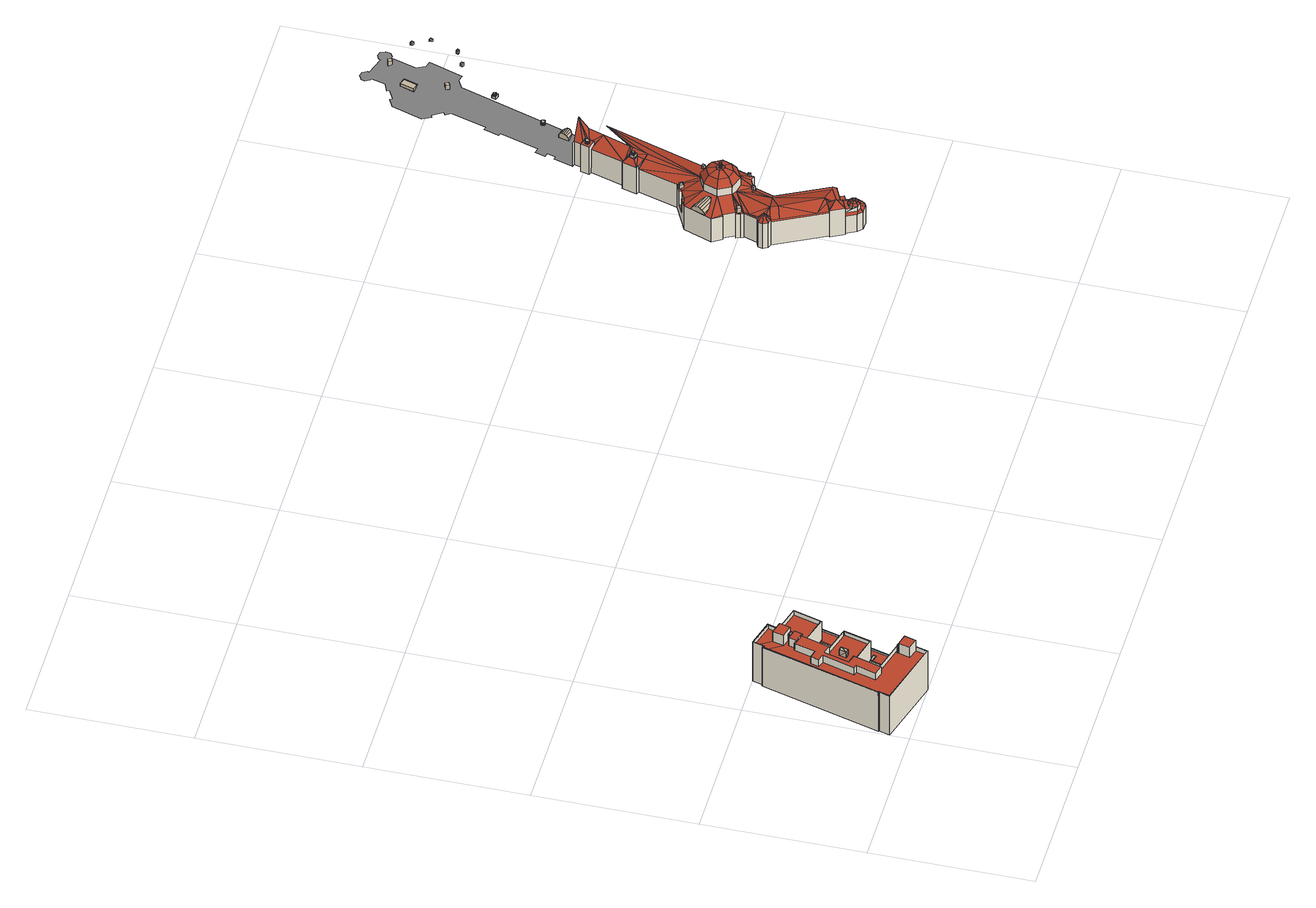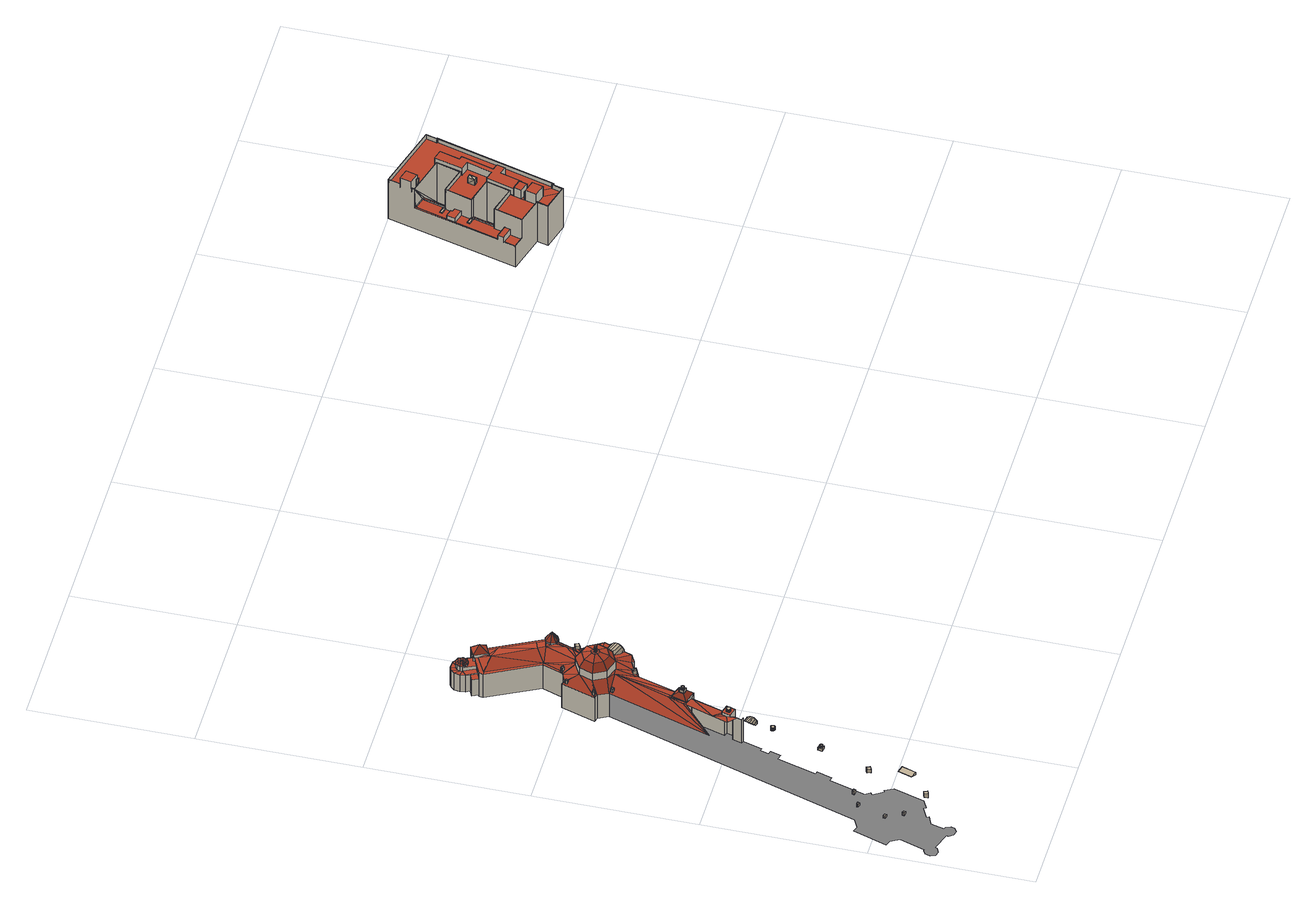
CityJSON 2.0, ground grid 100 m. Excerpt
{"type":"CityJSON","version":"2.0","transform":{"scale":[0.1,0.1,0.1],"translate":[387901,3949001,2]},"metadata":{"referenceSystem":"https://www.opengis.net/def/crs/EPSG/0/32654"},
"CityObjects":{
"building1":{"type":"Building","attributes":{"延べ面積換算係数":"1","大字・町コード":"55","町・丁目コード":"2","13+区市町村コード+大字・町コード+町・丁目コード":"13101055002","地区計画":"大手町・丸の内・有楽町地区","class":"3002","usage":"401","measuredHeight":32.9,"storeysAboveGround":8,"storeysBelowGround":2,"RiverFloodingRiskAttribute.description":"10","RiverFloodingRiskAttribute.rank":"2","RiverFloodingRiskAttribute.depth":0.73,"RiverFloodingRiskAttribute.adminType":"2","RiverFloodingRiskAttribute.scale":"2","HighTideRiskAttribute.description":"2","HighTideRiskAttribute.rank":"1","HighTideRiskAttribute.depth":0.16,"BuildingDetailAttribute.buildingRoofEdgeArea":3379.43,"BuildingDetailAttribute.fireproofStructureType":"1001","BuildingDetailAttribute.urbanPlanType":"21","BuildingDetailAttribute.areaClassificationType":"22","BuildingDetailAttribute.districtsAndZonesType":"10","BuildingDetailAttribute.landUseType":"212","BuildingDetailAttribute.detailedUsage":"1210","BuildingDetailAttribute.specifiedBuildingCoverageRate":80,"BuildingDetailAttribute.specifiedFloorAreaRate":1300,"BuildingDetailAttribute.surveyYear":2021,"BuildingIDAttribute.prefecture":"13","BuildingIDAttribute.city":"13101","heritageComplexName":"明治生命保険相互会社本社本館","heritageRecordIds":"national_classified:192","heritageRecordNames":"明治生命保険相互会社本社本館","heritageRecordTypes":"建造物","heritageEntityClasses":"building_direct","heritageMatchMethod":"point_in_building"},"address":[{"country":"日本","locality":"東京都千代田区丸の内二丁目"}],"children":["building1-1","building1-2"],"geometry":[{"type":"Solid","lod":"2","boundaries":[[[[0,1,2,3,4,5,6]],[[7,8,9,10,6,5,11,12,13]],[[14,15,1,0,9,8,12,11,16,17]],[[18,19,20,21]],[[22,23,24,25,26,27]],[[28,29,30,31,32,33,34]],[[35,36,37,38,39,40]],[[41,42,43,44,45,46,47]],[[48,49,50,51,52,53,54,55,56,57,58,59,60,61,62,63]],[[64,65,66,67]],[[68,69,36,35]],[[70,71,72,73,74,75]],[[76,77,78,79,80,81,82,83,84,44,43,85,86,87]],[[88,89,90,91]],[[92,93,94,95,91,90,96,97,98,99,100,101,102,103,104,105,106,107,108,109,110,111,112,113,114,115,116,117,118,119,120,121,122,123,124,125,126,127,128,129]],[[130,131,132,133]],[[74,73,134,135,136,137,138]],[[139,140,141,142,143,144,145,146,147,148,149,150,151,152,153,154]],[[155,156,157,158]],[[159,160,161,162,89,88,163,95,94,115,114]],[[164,165,166,167]],[[168,169,170,69,68,171]],[[39,38,71,70]],[[79,78,172,169,168,173]],[[174,175,176,177]],[[178,179,180,181]],[[182,183,184,185]],[[69,170,4,3]],[[48,120,119,49]],[[142,67,66,167,166,143]],[[54,92,129,55]],[[178,115,94,179]],[[40,39,96,90]],[[130,133,42]],[[44,84,109,108]],[[142,141,64,67]],[[73,72,17,16]],[[139,154,186,131]],[[187,172,78,0,6,156]],[[24,23,152,151]],[[78,77,9,0]],[[26,25,150,149]],[[157,156,6]],[[93,92,54,53,181,180]],[[45,44,108,107]],[[32,31,176,175,165,164]],[[133,12,42]],[[105,47,46,106]],[[88,91,184,183]],[[97,70,75,98]],[[63,121,120,48]],[[98,75,74,99]],[[12,43,42]],[[179,94,93,180]],[[154,153,22,27,148,147,87,86,186]],[[140,130,64,141]],[[95,163,182,185]],[[102,136,135,20,19,103]],[[27,26,149,148]],[[170,169,28,34,33,5,4]],[[19,18,104,103]],[[85,43,12,8]],[[133,132,7,13]],[[81,80,113,112]],[[74,138,100,99]],[[174,177,30,29]],[[23,22,153,152]],[[159,173,168,160]],[[109,84,83,110]],[[146,145,156,155]],[[140,139,131,130]],[[72,71,14,17]],[[25,24,151,150]],[[114,79,173,159]],[[41,47,105,104,18,21]],[[138,137,101,100]],[[113,80,79,114]],[[64,130,42]],[[146,155,158,76,87,147]],[[62,122,121,63]],[[35,40,90,89]],[[71,38,15,14]],[[163,88,183,182]],[[111,82,81,112]],[[5,33,32,164,167,66,65,42,41,21,20,135,134,11]],[[55,129,128,56]],[[50,118,117,51]],[[134,73,16,11]],[[68,35,89,162]],[[37,36,2,1]],[[13,12,133]],[[59,125,124,60]],[[158,157,6,10]],[[123,122,62,61]],[[160,168,171,161]],[[116,115,178,181,53,52]],[[110,83,82,111]],[[177,176,31,30]],[[49,119,118,50]],[[56,128,127,57]],[[36,69,3,2]],[[91,95,185,184]],[[46,45,107,106]],[[28,169,172,187,144,143,166,165,175,174,29]],[[39,70,97,96]],[[65,64,42]],[[38,37,1,15]],[[145,144,187,156]],[[102,101,137,136]],[[10,9,77,76,158]],[[117,116,52,51]],[[171,68,162,161]],[[57,127,126,58]],[[58,126,125,59]],[[124,123,61,60]],[[186,86,85,8,7,132,131]]]],"semantics":{"surfaces":[{"type":"GroundSurface"},{"type":"RoofSurface"},{"type":"WallSurface"}],"values":[[0,0,0,1,1,1,1,1,1,1,1,1,1,1,1,1,1,1,1,1,1,1,1,1,1,1,1,2,2,2,2,2,2,2,2,2,2,2,2,2,2,2,2,2,2,2,2,2,2,2,2,2,2,2,2,2,2,2,2,2,2,2,2,2,2,2,2,2,2,2,2,2,2,2,2,2,2,2,2,2,2,2,2,2,2,2,2,2,2,2,2,2,2,2,2,2,2,2,2,2,2,2,2,2,2,2,2,2,2,2,2,2,2,2,2,2]]}}]},
"building1-1":{"type":"BuildingInstallation","parents":["building1"],"geometry":[{"type":"MultiSurface","lod":"2","boundaries":[[[188,189,190,191]],[[192,193,194,195]],[[191,190,196,197]],[[190,189,198,196]],[[196,198,199,197]],[[188,191,197,199]],[[189,188,199,198]],[[192,195,200,201]],[[195,194,202,200]],[[202,203,201,200]],[[193,192,201,203]],[[194,193,203,202]]]}]},
"building1-2":{"type":"BuildingInstallation","parents":["building1"],"geometry":[{"type":"MultiSurface","lod":"2","boundaries":[[[204,205,206]],[[207,204,206]],[[208,204,207]],[[209,208,207]],[[205,204,210]],[[210,204,208]],[[205,210,211]],[[206,205,211]],[[210,208,209]],[[211,210,209]],[[212,213,214]],[[215,212,214]],[[216,215,214]],[[217,216,214]],[[215,216,218]],[[212,215,218]],[[212,218,219]],[[213,212,219]],[[218,216,217]],[[219,218,217]],[[220,221,104]],[[222,220,104]],[[222,104,223]],[[224,222,223]],[[220,225,226]],[[221,220,226]],[[225,224,223]],[[226,225,223]],[[225,220,222]],[[224,225,222]],[[211,209,207,206]],[[213,219,217,214]],[[104,221,226,223]]]}]},
"building2":{"type":"Building","attributes":{"延べ面積換算係数":"0.85","大字・町コード":"55","町・丁目コード":"1","13+区市町村コード+大字・町コード+町・丁目コード":"13101055001","地区計画":"大手町・丸の内・有楽町地区","class":"3002","usage":"431","measuredHeight":35.5,"storeysAboveGround":3,"storeysBelowGround":1,"RiverFloodingRiskAttribute.description":"10","RiverFloodingRiskAttribute.rank":"1","RiverFloodingRiskAttribute.depth":0.1,"RiverFloodingRiskAttribute.adminType":"2","RiverFloodingRiskAttribute.scale":"2","HighTideRiskAttribute.description":"2","HighTideRiskAttribute.rank":"1","HighTideRiskAttribute.depth":0.02,"BuildingDetailAttribute.buildingRoofEdgeArea":8094.46,"BuildingDetailAttribute.fireproofStructureType":"1001","BuildingDetailAttribute.urbanPlanType":"21","BuildingDetailAttribute.areaClassificationType":"22","BuildingDetailAttribute.districtsAndZonesType":"10","BuildingDetailAttribute.landUseType":"216","BuildingDetailAttribute.detailedUsage":"1431","BuildingDetailAttribute.specifiedBuildingCoverageRate":80,"BuildingDetailAttribute.specifiedFloorAreaRate":900,"BuildingDetailAttribute.surveyYear":2021,"BuildingIDAttribute.prefecture":"13","BuildingIDAttribute.city":"13101","heritageComplexName":"東京駅丸ノ内本屋","heritageRecordIds":"national_classified:103","heritageRecordNames":"東京駅丸ノ内本屋","heritageRecordTypes":"建造物","heritageEntityClasses":"building_direct","heritageMatchMethod":"point_in_building"},"address":[{"country":"日本","locality":"東京都千代田区丸の内一丁目"}],"children":["building2-1"],"geometry":[{"type":"MultiSurface","lod":"2","boundaries":[[[227,228,229,230]],[[228,231,232,229]],[[228,233,231]],[[230,234,235,236,227]],[[228,227,233]],[[236,233,227]],[[231,237,238,232]],[[237,231,233]],[[236,239,233]],[[237,233,240]],[[236,235,241,242,239]],[[240,243,244,238,237]],[[245,240,233]],[[246,245,233]],[[246,233,239]],[[245,247,248,243,240]],[[249,250,251,252,241,235]],[[253,246,239,242]],[[235,234,254,249]],[[241,255,242]],[[256,257,244,243]],[[247,245,246,253]],[[258,248,247]],[[259,260,261,262]],[[262,263,259]],[[242,255,253]],[[253,255,247]],[[264,265,266,249,254,267]],[[243,248,258,268,256]],[[255,258,247]],[[269,265,264,270]],[[241,252,271,255]],[[262,261,272,263]],[[269,273,265]],[[265,273,266]],[[274,275,276,277]],[[270,278,269]],[[252,251,271]],[[277,276,279,280]],[[280,256,277]],[[278,281,269]],[[282,274,277]],[[280,279,257,256]],[[282,283,275,274]],[[263,272,283,282]],[[281,278,284,285]],[[249,266,286,287,250]],[[288,259,263]],[[289,271,251]],[[286,266,273]],[[251,250,287]],[[290,291,281,285]],[[281,291,292]],[[269,293,273]],[[256,294,277]],[[285,284,295,296]],[[269,281,293]],[[294,282,277]],[[260,259,297,298]],[[293,281,292]],[[268,294,256]],[[292,291,299]],[[255,300,258]],[[301,290,285,296]],[[299,291,302]],[[289,251,287]],[[291,290,302]],[[303,299,302]],[[294,288,263,282]],[[304,293,292]],[[305,299,303,306]],[[286,273,293]],[[303,302,307,308]],[[309,306,303,308]],[[301,310,302,290]],[[293,311,312,313,287,286]],[[302,310,314,307]],[[313,289,287]],[[311,293,304,315]],[[308,307,316,317]],[[318,309,308,317]],[[296,295,319,320]],[[321,322,306,309]],[[323,305,306,322]],[[313,312,289]],[[307,314,324,316]],[[255,271,325]],[[326,301,296,320]],[[327,321,309,318]],[[259,288,328,297]],[[310,329,330,314]],[[300,294,268]],[[314,330,331,324]],[[332,333,315,304,292,299,305,323,334,335]],[[310,301,326,329]],[[268,258,300]],[[331,336,337,338,339,340,327,318,317,316,324]],[[341,321,327,340]],[[331,330,342,336]],[[271,289,325]],[[343,322,321,341]],[[342,344,337,336]],[[334,323,322,343]],[[345,346,340,339]],[[344,347,338,337]],[[338,347,345,339]],[[320,348,349,326]],[[330,329,350,342]],[[351,289,312]],[[341,340,346]],[[315,333,352,311]],[[320,319,353,348]],[[329,326,349,350]],[[346,354,343,341]],[[350,355,344,342]],[[300,255,325]],[[335,334,343,354]],[[356,354,346,345]],[[294,357,358,288]],[[355,359,347,344]],[[347,359,356,345]],[[350,349,360,355]],[[356,359,361,362,333,332]],[[348,363,360,349]],[[332,335,354,356]],[[328,364,297]],[[355,360,361,359]],[[351,325,289]],[[348,353,365,363]],[[361,366,367,362]],[[363,368,361,360]],[[369,297,364]],[[352,370,351,312,311]],[[358,357,371,372]],[[288,358,373,328]],[[352,333,362,367]],[[374,373,358,372]],[[375,369,364,376]],[[366,361,368]],[[363,365,377,368]],[[378,300,325]],[[367,366,379,380]],[[379,366,381,382]],[[368,377,381,366]],[[383,378,325]],[[351,370,384,325]],[[385,386,357,294,300]],[[379,387,388,380]],[[297,369,375,389,390,391,392,298]],[[370,393,394,384]],[[367,380,388,352]],[[325,384,395,383]],[[379,382,396,387]],[[372,371,397,398]],[[371,357,386,399]],[[400,401,395,384,394]],[[364,328,402]],[[403,374,372,398]],[[375,376,404,389]],[[376,364,402,404]],[[387,396,405,388]],[[352,388,405,406]],[[300,378,401]],[[397,371,399,407]],[[352,406,393,370]],[[385,300,401]],[[378,383,401]],[[398,397,408,409]],[[328,410,402]],[[411,403,398,409]],[[328,373,412,410]],[[404,402,390,389]],[[412,373,374,413]],[[383,395,401]],[[409,408,414,415]],[[408,397,407,416]],[[413,374,403,417]],[[411,409,415,418]],[[408,416,419,414]],[[417,403,411,420]],[[420,411,418,421]],[[416,422,423,419]],[[424,421,418,415,414,419,423,425]],[[407,426,422,416]],[[427,420,421,424]],[[422,428,425,423]],[[399,429,426,407]],[[427,430,417,420]],[[428,427,424,425]],[[386,431,429,399]],[[432,431,386,385]],[[422,426,433,428]],[[433,430,427,428]],[[390,402,391]],[[385,401,432]],[[402,410,391]],[[434,413,417,430]],[[435,432,401]],[[426,429,436,433]],[[401,400,437,435]],[[436,434,430,433]],[[391,410,438]],[[439,438,410]],[[440,412,413,434]],[[410,412,440,439]],[[441,432,435]],[[429,431,442,436]],[[435,437,443,441]],[[444,442,431,432]],[[442,440,434,436]],[[445,391,438]],[[445,446,392,391]],[[441,447,432]],[[439,440,442,444]],[[448,438,439]],[[447,444,432]],[[444,449,448,439]],[[450,445,438]],[[451,450,438]],[[447,449,444]],[[441,443,452,447]],[[453,446,445,454,455]],[[449,456,457,448]],[[455,458,459,453]],[[454,460,455]],[[461,462,455]],[[447,452,456,449]],[[460,461,455]],[[463,460,454,445]],[[455,462,464,458]],[[450,463,445]],[[462,461,465,466]],[[464,462,466,467]],[[458,468,469,459]],[[466,465,470,467]],[[451,463,450]],[[471,472,458,464]],[[461,471,470,465]],[[471,464,467,470]],[[472,471,461,460]],[[451,473,463]],[[473,472,460,463]],[[473,468,458,472]],[[474,473,451]],[[475,468,473]],[[476,477,469,468]],[[474,475,473]],[[475,478,468]],[[438,448,479]],[[480,481,482,483]],[[451,438,479]],[[482,477,476,484,485,483]],[[476,468,478]],[[485,486,480,483]],[[486,487,488,489,481,480]],[[484,476,478]],[[485,484,490,487,486]],[[484,478,490]],[[491,492,489,488]],[[474,451,479]],[[493,494,492,491]],[[478,495,490]],[[475,474,479]],[[488,496,491]],[[495,496,490]],[[267,254,234,230,229,232,238,244,257,279,276,275,283,272,261,260,298,392,446,453,459,469,477,482,481,489,492,494,497,498,499,500,501,502,503,504,505,506,507,508,509,510,511,512,513,514,515,516,517,518,519,520,521,522,523,524,525,526,527,528,529,530,531,532,533,534,535,536,537,538,539,540,457,456,452,443,437,400,394,393,406,405,396,382,381,377,365,353,319,295,284,278,270,264]],[[488,487,496]],[[487,490,496]]],"semantics":{"surfaces":[{"type":"WallSurface"},{"type":"RoofSurface"},{"type":"GroundSurface"}],"values":[0,0,1,0,1,1,0,1,1,1,0,0,1,1,1,0,1,0,0,1,0,0,1,0,1,1,1,0,1,1,0,1,0,1,1,0,0,1,0,1,0,1,0,0,0,0,0,1,1,1,1,1,0,1,1,0,0,1,0,0,1,0,1,1,0,1,0,0,1,0,0,1,1,1,0,0,1,1,0,1,1,0,1,0,1,1,1,1,1,1,1,1,1,1,0,1,1,1,1,1,1,1,0,1,1,1,1,1,1,1,0,0,0,1,1,1,0,1,0,1,1,0,0,1,0,1,0,1,0,1,1,1,1,1,0,0,1,0,1,0,1,0,0,0,1,1,0,1,0,0,0,1,0,1,1,0,1,1,1,0,0,0,1,1,0,1,1,1,1,1,0,0,1,1,0,1,1,0,0,1,0,0,1,1,0,0,1,1,0,1,0,1,1,1,1,1,1,1,1,0,1,1,1,1,0,1,1,0,0,1,1,0,1,0,1,1,1,1,1,1,0,0,0,0,1,1,0,1,0,1,1,0,0,0,1,1,1,0,0,1,1,0,0,1,1,0,1,1,1,0,1,0,1,1,0,1,0,1,0,1,0,1,1,1,1,2,1,1]}}]},
"building2-1":{"type":"BuildingInstallation","parents":["building2"],"geometry":[{"type":"MultiSurface","lod":"2","boundaries":[[[541,542,543,544,545]],[[542,541,546]],[[547,548,549,550]],[[551,552,547,550,553]],[[551,553,554]],[[555,556,557]],[[555,558,559,560,556]],[[561,562,563,564,565]],[[563,562,566]],[[567,568,569,570,571,572,573,574,575]],[[576,577,578,579]],[[580,581,582,583]],[[584,585,586,587,588,589,590,591,592,593,594,595,596,597,598,599,600,601,602,603,604,605,606,607,608,609,610,611,612,613,614,615,616,617,618,619,620,621,622,623,624,625,626,627,628,629,630,631,632,633,634,635,636,637]],[[638,639,640,641]],[[642,643,644,645,646,647,648,649,650,651,652,653,654,655,656,657,658,659,660,661,662,663,664,665,666,667,668,669,670,671,672,673,674,675,676,677,678,679,680,681,682,683,684,685,686,687,688,689,690,691,692,693,694,695,696,697,698,699,700,701,702,703,704,705,706,707,708,709,710,711,712,713]],[[714,715,716,717]],[[718,719,720,721,722,723,724,725,726,727,728,729,730,731,732,733,734,735,736,737,738,739,740,741,742,743,744,745,746,747,748,749,750,751,752,753,754,755,756,757,758,759,760,761,762,763,764,765,766,767,768,769,770,771,772,773,774,775,776,777,778,779,780,781,782,783,784,785,786,787,788]],[[789,790,791,792,793,794,795,796,797,798,799,800,801,802,803,804,805,806,807,808,809,810,811,812,813,814,815,816,817,818,819,820,821,822,823,824,825,826,827,828,829,830,831,832,833,834,835,836,837,838,839,840,841,842,843,844,845,846,847,848]],[[849,850,851,852]],[[853,854,855,856,857]],[[858,854,853]],[[859,860,861]],[[861,860,862,863,864]],[[865,866,867]],[[866,865,868,869,870]],[[871,872,873]],[[872,874,875,876,873]],[[877,878,879,880,881]],[[882,883,884,885,886]],[[883,882,887]],[[878,877,888]],[[889,890,891]],[[891,890,892,893,894]],[[544,895,896,545]],[[897,895,544,543]],[[897,898,896,895]],[[898,546,541,545,896]],[[546,898,897,543,542]],[[899,900,549,548]],[[901,554,553,550,549,900]],[[901,900,899,902]],[[899,548,547,552,902]],[[903,557,556,560,904]],[[551,554,901,902,552]],[[905,904,560,559]],[[906,903,904,905]],[[906,558,555,557,903]],[[906,905,559,558]],[[572,907,573]],[[571,908,907,572]],[[909,561,565,910]],[[908,571,570,911]],[[910,565,564,912]],[[913,909,910,912]],[[561,909,913,566,562]],[[566,913,912,564,563]],[[569,914,911,570]],[[569,568,915,914]],[[908,911,914,915,916,917,574,573,907]],[[568,567,916,915]],[[917,916,567,575]],[[574,917,575]],[[578,918,919,579]],[[920,918,578,577]],[[921,919,918,920]],[[579,919,921,576]],[[921,920,577,576]],[[583,922,923,580]],[[922,924,923]],[[923,924,925]],[[923,925,581,580]],[[924,922,926]],[[582,926,922,583]],[[925,924,926]],[[925,926,582,581]],[[639,927,928,640]],[[929,597,596,930]],[[930,596,595,931]],[[929,932,598,597]],[[931,595,594,933]],[[934,599,598,932]],[[935,933,594,593]],[[936,600,599,934]],[[937,935,593,592]],[[938,601,600,936]],[[937,592,591,939]],[[940,602,601,938]],[[939,591,590,941]],[[940,942,603,602]],[[943,941,590,589]],[[944,604,603,942]],[[943,589,588,945]],[[944,946,605,604]],[[945,588,587,947]],[[638,948,927,639]],[[949,947,587,586]],[[950,606,605,946]],[[951,607,606,950]],[[952,949,586,585]],[[951,953,608,607]],[[954,952,585,584]],[[955,956,957,958,959,960,961,962,963,953,951,950,946,944,942,940,938,936,934,932,929,930,931,933,935,937,939,941,943,945,947,949,952,954,964,965,966,967,968,969,970,971,972,973,974,975,976,977,978,979,980,981,982,983]],[[954,584,637,964]],[[953,963,609,608]],[[984,928,927,948]],[[963,962,610,609]],[[964,637,636,965]],[[962,961,611,610]],[[966,965,636,635]],[[967,966,635,634]],[[961,960,612,611]],[[960,959,613,612]],[[928,984,641,640]],[[967,634,633,968]],[[958,614,613,959]],[[968,633,632,969]],[[958,957,615,614]],[[970,969,632,631]],[[956,616,615,957]],[[970,631,630,971]],[[956,955,617,616]],[[972,971,630,629]],[[983,618,617,955]],[[972,629,628,973]],[[983,982,619,618]],[[973,628,627,974]],[[981,620,619,982]],[[974,627,626,975]],[[981,980,621,620]],[[976,975,626,625]],[[980,979,622,621]],[[976,625,624,977]],[[978,977,624,623]],[[978,623,622,979]],[[641,984,948,638]],[[699,985,986,700]],[[700,986,987,701]],[[698,988,985,699]],[[701,987,989,702]],[[697,990,988,698]],[[702,989,991,703]],[[696,992,990,697]],[[703,991,993,704]],[[695,994,992,696]],[[704,993,995,705]],[[694,996,994,695]],[[705,995,997,706]],[[693,998,996,694]],[[706,997,999,707]],[[692,1000,998,693]],[[707,999,1001,708]],[[691,1002,1000,692]],[[708,1001,1003,709]],[[690,1004,1002,691]],[[709,1003,1005,710]],[[689,1006,1004,690]],[[710,1005,1007,711]],[[688,1008,1006,689]],[[1007,1009,712,711]],[[687,1010,1008,688]],[[712,1009,1011,713]],[[686,1012,1010,687]],[[713,1011,1013,642]],[[685,1014,1012,686]],[[642,1013,1015,643]],[[684,1016,1014,685]],[[643,1015,1017,644]],[[683,1018,1016,684]],[[644,1017,1019,645]],[[682,1020,1018,683]],[[645,1019,1021,646]],[[1005,1003,1001,999,997,995,993,991,989,987,986,985,988,990,992,994,996,998,1000,1002,1004,1006,1008,1010,1012,1014,1016,1018,1020,1022,1023,1024,1025,1026,1027,1028,1029,1030,1031,1032,1033,1034,1035,1036,1037,1038,1039,1040,1041,1042,1043,1044,1045,1046,1047,1048,1049,1050,1051,1052,1053,1054,1055,1056,1021,1019,1017,1015,1013,1011,1009,1007]],[[681,1022,1020,682]],[[646,1021,1056,647]],[[680,1023,1022,681]],[[647,1056,1055,648]],[[679,1024,1023,680]],[[648,1055,1054,649]],[[678,1025,1024,679]],[[649,1054,1053,650]],[[677,1026,1025,678]],[[650,1053,1052,651]],[[676,1027,1026,677]],[[651,1052,1051,652]],[[675,1028,1027,676]],[[652,1051,1050,653]],[[674,1029,1028,675]],[[653,1050,1049,654]],[[673,1030,1029,674]],[[654,1049,1048,655]],[[672,1031,1030,673]],[[655,1048,1047,656]],[[671,1032,1031,672]],[[656,1047,1046,657]],[[670,1033,1032,671]],[[657,1046,1045,658]],[[669,1034,1033,670]],[[658,1045,1044,659]],[[668,1035,1034,669]],[[659,1044,1043,660]],[[667,1036,1035,668]],[[660,1043,1042,661]],[[666,1037,1036,667]],[[661,1042,1041,662]],[[665,1038,1037,666]],[[662,1041,1040,663]],[[664,1039,1038,665]],[[663,1040,1039,664]],[[716,715,1057,1058]],[[1059,1058,1057,1060]],[[1061,1059,1060,1062]],[[1063,1061,1062,1064]],[[1065,1066,1064,1062,1060,1057,715,714,1067]],[[1066,1068,1063,1064]],[[1059,1061,1063,1068,1069,1070,717,716,1058]],[[1065,1069,1068,1066]],[[1070,1069,1065,1067]],[[717,1070,1067,714]],[[1071,1072,730,729]],[[730,1072,1073,731]],[[728,1074,1071,729]],[[731,1073,1075,732]],[[727,1076,1074,728]],[[732,1075,1077,733]],[[726,1078,1076,727]],[[733,1077,1079,734]],[[725,1080,1078,726]],[[734,1079,1081,735]],[[724,1082,1080,725]],[[1081,1083,736,735]],[[723,1084,1082,724]],[[736,1083,1085,737]],[[722,1086,1084,723]],[[737,1085,1087,738]],[[721,1088,1086,722]],[[738,1087,1089,739]],[[720,1090,1088,721]],[[719,1091,1090,720]],[[739,1089,1092,740]],[[718,1093,1091,719]],[[740,1092,1094,741]],[[788,1095,1093,718]],[[741,1094,1096,742]],[[787,1097,1095,788]],[[742,1096,1098,743]],[[786,1099,1097,787]],[[743,1098,1100,744]],[[785,1101,1099,786]],[[744,1100,1102,745]],[[784,1103,1101,785]],[[745,1102,1104,746]],[[783,1105,1103,784]],[[746,1104,1106,747]],[[1101,1103,1105,1107,1108,1109,1110,1111,1112,1113,1114,1115,1116,1117,1118,1119,1120,1121,1122,1123,1124,1125,1126,1127,1128,1129,1130,1131,1132,1133,1134,1135,1136,1137,1138,1139,1140,1141,1106,1104,1102,1100,1098,1096,1094,1092,1089,1087,1085,1083,1081,1079,1077,1075,1073,1072,1071,1074,1076,1078,1080,1082,1084,1086,1088,1090,1091,1093,1095,1097,1099]],[[782,1107,1105,783]],[[747,1106,1141,748]],[[781,1108,1107,782]],[[748,1141,1140,749]],[[780,1109,1108,781]],[[749,1140,1139,750]],[[779,1110,1109,780]],[[750,1139,1138,751]],[[778,1111,1110,779]],[[751,1138,1137,752]],[[777,1112,1111,778]],[[752,1137,1136,753]],[[776,1113,1112,777]],[[753,1136,1135,754]],[[1114,1113,776,775]],[[754,1135,1134,755]],[[774,1115,1114,775]],[[755,1134,1133,756]],[[773,1116,1115,774]],[[756,1133,1132,757]],[[772,1117,1116,773]],[[757,1132,1131,758]],[[771,1118,1117,772]],[[758,1131,1130,759]],[[770,1119,1118,771]],[[759,1130,1129,760]],[[769,1120,1119,770]],[[760,1129,1128,761]],[[768,1121,1120,769]],[[761,1128,1127,762]],[[1122,1121,768,767]],[[762,1127,1126,763]],[[766,1123,1122,767]],[[763,1126,1125,764]],[[765,1124,1123,766]],[[764,1125,1124,765]],[[851,1142,1143,852]],[[808,1144,1145,809]],[[807,1146,1144,808]],[[806,1147,1146,807]],[[809,1145,1148,810]],[[810,1148,1149,811]],[[805,1150,1147,806]],[[811,1149,1151,812]],[[804,1152,1150,805]],[[803,1153,1152,804]],[[812,1151,1154,813]],[[802,1155,1153,803]],[[813,1154,1156,814]],[[801,1157,1155,802]],[[814,1156,1158,815]],[[800,1159,1157,801]],[[815,1158,1160,816]],[[799,1161,1159,800]],[[816,1160,1162,817]],[[798,1163,1161,799]],[[1164,818,817,1162]],[[797,1165,1163,798]],[[818,1164,1166,819]],[[850,1167,1142,851]],[[819,1166,1168,820]],[[796,1169,1165,797]],[[820,1168,1170,821]],[[795,1171,1169,796]],[[821,1170,1172,822]],[[1172,1173,823,822]],[[794,1174,1171,795]],[[823,1173,1175,824]],[[1143,1142,1167,1176]],[[793,1177,1174,794]],[[1174,1177,1178,1179,1180,1181,1182,1183,1184,1185,1186,1187,1188,1189,1190,1191,1192,1193,1194,1195,1196,1197,1198,1199,1200,1201,1202,1203,1204,1205,1175,1173,1172,1170,1168,1166,1164,1162,1160,1158,1156,1154,1151,1149,1148,1145,1144,1146,1147,1150,1152,1153,1155,1157,1159,1161,1163,1165,1169,1171]],[[824,1175,1205,825]],[[792,1178,1177,793]],[[825,1205,1204,826]],[[791,1179,1178,792]],[[826,1204,1203,827]],[[790,1180,1179,791]],[[1143,1176,849,852]],[[827,1203,1202,828]],[[789,1181,1180,790]],[[828,1202,1201,829]],[[848,1182,1181,789]],[[829,1201,1200,830]],[[1183,1182,848,847]],[[830,1200,1199,831]],[[846,1184,1183,847]],[[831,1199,1198,832]],[[1185,1184,846,845]],[[832,1198,1197,833]],[[844,1186,1185,845]],[[833,1197,1196,834]],[[843,1187,1186,844]],[[834,1196,1195,835]],[[842,1188,1187,843]],[[835,1195,1194,836]],[[841,1189,1188,842]],[[1194,1193,837,836]],[[840,1190,1189,841]],[[839,1191,1190,840]],[[837,1193,1192,838]],[[838,1192,1191,839]],[[849,1176,1167,850]],[[1206,871,873,876,1207]],[[1208,1207,876,875]],[[1209,1206,1207,1208]],[[1209,874,872,871,1206]],[[1209,1208,875,874]],[[1210,1211,863,862]],[[863,1211,1212,864]],[[1211,1210,1213,1212]],[[1210,862,860,859,1213]],[[1213,859,861,864,1212]],[[855,1214,856]],[[1214,855,854,858,1215]],[[856,1214,1215,857]],[[858,853,857,1215]],[[1216,1217,880,879]],[[888,1218,1216,879,878]],[[1219,1217,1216,1218]],[[880,1217,1219,881]],[[881,1219,1218,888,877]],[[893,1220,1221,894]],[[1222,1220,893,892]],[[1222,1223,1221,1220]],[[894,1221,1223,889,891]],[[889,1223,1222,892,890]],[[1224,884,883,887,1225]],[[882,886,1226,1225,887]],[[1227,1224,1225,1226]],[[884,1224,1227,885]],[[1227,1226,886,885]],[[1228,1229,870,869]],[[870,1229,1230,867,866]],[[1230,1229,1228,1231]],[[868,1231,1228,869]],[[1231,868,865,867,1230]]]}]}
},
"vertices":[
[357,704,6],[244,932,6],[262,999,6],[431,952,6],[412,883,6],[656,815,6],[509,662,6],[422,345,6],[270,386,6],[317,558,6],[469,516,6],[433,1,6],[230,240,6],[382,199,6],[24,190,6],[232,936,6],[8,120,6],[28,189,6],[407,168,359],[387,96,359],[454,77,359],[474,150,359],[454,402,190],[478,395,190],[475,383,190],[519,371,190],[534,425,190],[465,444,190],[579,836,168],[578,833,168],[651,812,168],[630,739,168],[635,738,168],[656,815,168],[652,816,168],[265,994,311],[262,999,311],[244,932,311],[232,936,311],[234,931,311],[246,928,311],[474,150,311],[480,171,311],[230,240,311],[226,238,311],[475,169,311],[471,154,311],[470,151,311],[264,398,334],[208,415,334],[253,571,334],[306,556,334],[358,732,334],[301,748,334],[302,753,334],[285,757,334],[247,625,334],[199,638,334],[184,586,334],[225,574,334],[166,372,334],[190,365,334],[153,239,334],[213,222,334],[471,174,168],[480,171,168],[625,702,168],[620,703,168],[426,949,311],[431,952,311],[28,193,311],[24,190,311],[28,189,311],[8,120,311],[13,122,311],[32,192,311],[469,516,311],[317,558,311],[357,704,311],[354,708,311],[312,556,311],[468,513,311],[479,510,311],[434,345,311],[267,391,311],[270,386,311],[437,341,311],[484,512,311],[326,895,281],[265,994,281],[246,928,281],[307,827,281],[302,753,281],[315,797,281],[375,779,281],[382,805,281],[234,931,281],[28,193,281],[32,192,281],[13,122,281],[431,5,281],[450,75,281],[451,78,281],[387,96,281],[407,168,281],[470,151,281],[471,154,281],[475,169,281],[226,238,281],[267,391,281],[434,345,281],[479,510,281],[468,513,281],[312,556,281],[354,708,281],[361,731,281],[358,732,281],[306,556,281],[253,571,281],[208,415,281],[264,398,281],[213,222,281],[153,239,281],[190,365,281],[166,372,281],[225,574,281],[184,586,281],[199,638,281],[247,625,281],[285,757,281],[390,197,168],[430,343,168],[422,345,168],[382,199,168],[433,1,311],[454,77,311],[451,78,311],[450,75,311],[431,5,311],[430,343,158],[390,197,158],[471,174,158],[620,703,158],[547,723,158],[529,657,158],[516,660,158],[477,514,158],[484,512,158],[465,444,158],[534,425,158],[519,371,158],[475,383,158],[478,395,158],[454,402,158],[437,341,158],[477,514,168],[516,660,168],[509,662,168],[469,516,168],[526,661,281],[575,834,281],[407,880,281],[426,949,281],[402,873,281],[635,738,201],[557,759,201],[547,723,201],[625,702,201],[575,834,311],[579,836,311],[412,883,311],[407,880,311],[529,657,311],[526,661,311],[578,833,158],[557,759,158],[630,739,158],[651,812,158],[361,731,347],[375,779,347],[315,797,347],[301,748,347],[402,873,361],[326,895,361],[307,827,361],[382,805,361],[437,341,168],[529,657,168],
[478,334,158],[474,319,158],[434,330,158],[438,345,158],[486,521,158],[525,510,158],[521,494,158],[482,505,158],[434,330,165],[438,345,165],[474,319,165],[478,334,165],[482,505,165],[486,521,165],[521,494,165],[525,510,165],
[294,451,325],[306,496,325],[306,496,281],[294,451,281],[319,445,325],[319,445,281],[331,489,325],[331,489,281],[349,805,338],[349,805,281],[375,797,281],[375,797,338],[378,806,338],[378,806,281],[352,814,338],[352,814,281],[409,176,341],[409,176,281],[407,168,341],[425,163,281],[425,163,341],[427,171,341],[427,171,281],
[3857,1811,201],[3841,1840,201],[3841,1840,9],[3857,1811,9],[3850,1869,201],[3850,1869,9],[3877,1843,255],[3882,1804,9],[3882,1804,191],[3882,1804,201],[3872,1882,201],[3872,1882,9],[3909,1814,201],[3883,1879,201],[3896,1809,191],[3909,1814,191],[3883,1879,191],[3883,1879,9],[3906,1874,201],[3918,1846,201],[3906,1874,191],[3894,1876,191],[4039,1493,191],[4050,1499,191],[4018,1562,191],[3919,1762,191],[3918,1846,191],[4039,1493,9],[3972,1828,220],[3913,1971,191],[3913,1971,9],[3913,1936,191],[3823,2141,191],[3823,2141,9],[3859,2082,9],[3859,2082,191],[3872,2088,191],[4032,1490,9],[4032,1490,213],[4039,1493,213],[4034,1491,9],[3926,1979,191],[4073,1409,213],[4073,1409,9],[3993,1788,220],[3872,2088,9],[4086,1466,259],[3893,2013,191],[3893,2013,9],[3902,1991,9],[3902,1991,191],[4082,1414,9],[3908,1972,9],[3908,1972,191],[4082,1414,142],[3908,2019,191],[3908,2019,9],[4115,1347,9],[4115,1347,142],[4099,1522,213],[4099,1522,205],[3966,2144,237],[4125,1544,220],[4146,1352,142],[4109,1427,142],[4109,1427,168],[4137,1441,213],[4009,2064,237],[4147,1319,9],[4147,1319,142],[3889,2320,191],[3889,2320,9],[4133,1378,168],[4052,2050,220],[4169,1343,142],[4146,1352,178],[4133,1378,178],[4137,1441,168],[4140,1401,168],[4140,1401,178],[4154,1361,190],[4145,1379,190],[4150,1394,190],[4169,1343,178],[4134,1448,191],[4125,1467,191],[4108,1503,205],[4169,1355,190],[4134,1448,168],[4167,1375,199],[4164,1381,199],[4165,1383,199],[4197,1317,9],[4197,1317,142],[4165,1405,190],[4160,1416,178],[4160,1416,168],[4170,1374,199],[4080,1843,191],[4191,1350,142],[4171,1388,199],[3996,2230,237],[4191,1350,178],[4186,1360,190],[4178,1376,199],[4203,1404,168],[4172,1466,168],[4184,1418,168],[4195,1411,168],[4180,1378,199],[4180,1380,199],[4179,1385,199],[4179,1386,199],[4177,1388,199],[4181,1406,190],[4195,1368,190],[4184,1418,178],[4198,1378,190],[4193,1397,190],[4188,1402,190],[4196,1390,190],[4216,1330,142],[4205,1361,142],[4205,1361,178],[4236,1527,191],[4252,1505,191],[4216,1330,9],[4195,1411,178],[4210,1378,178],[4203,1404,178],[4009,2064,293],[3966,2144,293],[4207,1394,178],[4210,1378,142],[4207,1394,142],[4172,1466,142],[4235,1352,142],[3952,2334,191],[4235,1352,9],[4235,1420,142],[4204,1482,142],[4242,1386,142],[3944,2348,191],[4257,1528,191],[4032,2091,339],[4002,2147,339],[3996,2230,293],[4023,2207,339],[3944,2348,85],[3952,2334,85],[4242,1386,9],[4083,1963,205],[4223,1443,134],[4204,1482,134],[4235,1420,9],[4223,1443,9],[4117,1951,191],[4097,1843,191],[4095,2036,237],[4095,2036,293],[4260,1461,134],[4241,1500,134],[4005,2378,85],[4005,2378,191],[4059,2405,191],[4059,2405,9],[4257,1528,9],[4097,1843,9],[4133,1946,191],[4260,1461,9],[4067,2134,357],[4058,2151,357],[4092,2072,339],[4143,1973,9],[4143,1973,191],[4012,2364,191],[4065,2171,357],[4012,2364,85],[4241,1500,9],[4252,1505,9],[4087,2127,357],[4079,2148,357],[4076,2152,357],[4074,2271,237],[4079,2159,357],[4074,2271,293],[4078,2235,339],[4079,2148,393],[4076,2152,393],[4086,2146,357],[4082,2180,357],[4079,2159,393],[4086,2146,393],[4084,2161,357],[4084,2161,393],[4091,2149,357],[4091,2149,393],[4091,2159,393],[4093,2155,393],[4105,2136,357],[4091,2159,357],[4093,2155,357],[4147,2101,339],[4104,2173,357],[4174,2078,293],[4174,2078,237],[4112,2156,357],[4139,2215,339],[4198,2000,191],[4168,2160,339],[4198,2000,9],[4113,2276,231],[4162,2243,237],[4162,2243,293],[4227,1989,191],[4203,2163,293],[4227,1989,9],[4203,2163,237],[4133,2650,191],[4133,2650,9],[4296,2201,191],[4237,2274,191],[4269,2210,191],[4194,2632,217],[4227,2622,231],[4296,2201,9],[4113,2659,9],[4133,2650,214],[4113,2659,214],[4269,2210,9],[4237,2274,9],[4140,2751,214],[4140,2751,9],[4195,2635,214],[4183,2672,244],[4150,2682,244],[4195,2635,208],[4161,2715,244],[4183,2672,246],[4150,2682,246],[4161,2715,246],[4164,2744,191],[4164,2744,9],[4193,2706,246],[4193,2706,244],[4222,2727,214],[4222,2727,208],[4258,2717,231],[4264,2736,231],[4228,2959,191],[4228,2959,9],[4321,2907,231],[4443,2920,191],[4223,3020,221],[4223,3020,9],[4208,2964,9],[4208,2964,221],[4264,2948,200],[4264,2948,221],[4280,3003,221],[4280,3003,214],[4252,3011,191],[4252,3011,9],[4273,2979,200],[4270,3070,191],[4270,3070,9],[4253,3075,191],[4253,3075,9],[4353,3005,231],[4368,3068,293],[4289,3192,9],[4305,3187,9],[4322,3242,9],[4297,3250,9],[4315,3312,9],[4348,3303,9],[4420,3548,9],[4403,3553,9],[4430,3646,9],[4453,3639,9],[4519,3862,9],[4498,3893,9],[4514,3906,9],[4473,3972,9],[4459,3963,9],[4433,4017,9],[4492,4208,9],[4546,4235,9],[4555,4220,9],[4623,4255,9],[4614,4270,9],[4670,4294,9],[4691,4379,9],[4680,4386,9],[4666,4415,9],[4672,4437,9],[4702,4454,9],[4730,4446,9],[4747,4418,9],[4742,4406,9],[4859,4369,9],[4864,4380,9],[4894,4394,9],[4923,4387,9],[4935,4358,9],[4927,4326,9],[4900,4311,9],[4892,4313,9],[4843,4156,9],[4872,4100,9],[4907,4089,9],[4837,3879,9],[4802,3891,9],[4745,3862,9],
[4112,1968,198],[4127,1971,195],[4128,1970,194],[4124,1958,191],[4111,1961,196],[4114,1974,198],[3929,2010,203],[3935,1998,203],[3915,1988,195],[3911,1997,195],[3906,2009,191],[3925,2018,200],[3906,2007,191],[3905,2009,191],[4212,2015,205],[4215,2010,202],[4210,2011,202],[4214,2024,205],[4227,2020,197],[4223,2007,197],[4266,2186,205],[4267,2189,205],[4283,2195,198],[4284,2195,197],[4279,2182,197],[4271,2200,198],[3948,2228,221],[3966,2205,230],[3967,2189,232],[3956,2177,230],[3928,2171,221],[3879,2173,205],[3842,2186,192],[3873,2272,192],[3910,2258,205],[4218,2297,199],[4232,2293,194],[4228,2279,194],[4214,2284,199],[4034,2359,200],[4023,2379,193],[4043,2389,193],[4054,2369,200],[4181,2694,265],[4181,2693,265],[4180,2692,265],[4180,2691,265],[4180,2690,265],[4179,2689,265],[4178,2688,265],[4177,2687,265],[4176,2686,265],[4175,2686,265],[4174,2686,265],[4173,2685,265],[4172,2685,265],[4171,2685,265],[4170,2685,265],[4169,2686,265],[4168,2686,265],[4167,2687,265],[4166,2688,265],[4165,2689,265],[4164,2690,265],[4164,2691,265],[4163,2692,265],[4163,2693,265],[4163,2694,265],[4163,2695,265],[4163,2696,265],[4164,2697,265],[4164,2698,265],[4164,2699,265],[4165,2699,265],[4165,2700,265],[4166,2700,265],[4166,2701,265],[4167,2701,265],[4168,2702,265],[4169,2702,265],[4170,2703,265],[4171,2703,265],[4172,2703,265],[4173,2703,265],[4174,2703,265],[4174,2702,265],[4175,2702,265],[4176,2702,265],[4177,2701,265],[4178,2701,265],[4178,2700,265],[4179,2700,265],[4179,2699,265],[4180,2698,265],[4180,2697,265],[4180,2696,265],[4181,2695,265],[4190,2705,246],[4182,2676,246],[4154,2684,246],[4162,2713,246],[4233,2981,221],[4232,2982,221],[4232,2983,221],[4232,2984,221],[4232,2985,221],[4232,2987,221],[4232,2988,221],[4233,2989,221],[4233,2990,221],[4234,2991,221],[4234,2992,221],[4235,2993,221],[4236,2994,221],[4236,2995,221],[4237,2995,221],[4238,2996,221],[4239,2996,221],[4240,2997,221],[4241,2997,221],[4242,2998,221],[4244,2998,221],[4245,2998,221],[4246,2998,221],[4247,2998,221],[4248,2998,221],[4249,2997,221],[4250,2997,221],[4251,2996,221],[4252,2996,221],[4253,2995,221],[4254,2994,221],[4255,2994,221],[4256,2993,221],[4256,2992,221],[4257,2991,221],[4257,2990,221],[4258,2989,221],[4258,2988,221],[4258,2986,221],[4258,2985,221],[4258,2984,221],[4258,2983,221],[4258,2982,221],[4258,2981,221],[4257,2980,221],[4257,2979,221],[4256,2978,221],[4256,2977,221],[4255,2976,221],[4254,2975,221],[4253,2974,221],[4252,2974,221],[4251,2973,221],[4250,2973,221],[4249,2972,221],[4248,2972,221],[4247,2972,221],[4246,2972,221],[4245,2972,221],[4243,2972,221],[4242,2972,221],[4241,2972,221],[4240,2973,221],[4239,2973,221],[4238,2974,221],[4237,2974,221],[4236,2975,221],[4235,2976,221],[4235,2977,221],[4234,2978,221],[4233,2979,221],[4233,2980,221],[4297,3158,191],[4278,3097,191],[4263,3101,191],[4281,3163,191],[4347,3264,221],[4346,3263,221],[4346,3262,221],[4345,3262,221],[4344,3261,221],[4343,3260,221],[4342,3260,221],[4341,3259,221],[4340,3259,221],[4339,3259,221],[4338,3259,221],[4337,3258,221],[4336,3258,221],[4335,3259,221],[4334,3259,221],[4333,3259,221],[4332,3259,221],[4331,3260,221],[4330,3260,221],[4329,3261,221],[4328,3262,221],[4327,3263,221],[4326,3264,221],[4325,3265,221],[4325,3266,221],[4325,3267,221],[4324,3268,221],[4324,3269,221],[4324,3271,221],[4324,3272,221],[4324,3273,221],[4324,3274,221],[4325,3275,221],[4325,3276,221],[4326,3277,221],[4326,3278,221],[4327,3279,221],[4327,3280,221],[4328,3280,221],[4329,3281,221],[4330,3282,221],[4331,3282,221],[4332,3283,221],[4333,3283,221],[4334,3283,221],[4335,3283,221],[4336,3284,221],[4337,3284,221],[4338,3283,221],[4339,3283,221],[4340,3283,221],[4341,3283,221],[4342,3282,221],[4343,3282,221],[4344,3281,221],[4345,3280,221],[4346,3279,221],[4347,3279,221],[4347,3278,221],[4348,3277,221],[4348,3276,221],[4349,3275,221],[4349,3274,221],[4349,3273,221],[4349,3271,221],[4349,3270,221],[4349,3269,221],[4349,3268,221],[4349,3267,221],[4348,3266,221],[4348,3265,221],[4468,3594,269],[4468,3593,269],[4469,3592,269],[4469,3591,269],[4469,3590,269],[4469,3589,269],[4469,3588,269],[4468,3587,269],[4468,3586,269],[4467,3585,269],[4467,3584,269],[4466,3584,269],[4466,3583,269],[4465,3583,269],[4465,3582,269],[4464,3582,269],[4463,3582,269],[4462,3581,269],[4461,3581,269],[4460,3581,269],[4459,3581,269],[4458,3581,269],[4457,3582,269],[4456,3582,269],[4455,3583,269],[4454,3583,269],[4454,3584,269],[4453,3584,269],[4453,3585,269],[4452,3585,269],[4452,3586,269],[4452,3587,269],[4452,3588,269],[4451,3588,269],[4451,3589,269],[4451,3590,269],[4451,3591,269],[4452,3592,269],[4452,3593,269],[4452,3594,269],[4453,3595,269],[4453,3596,269],[4454,3596,269],[4454,3597,269],[4455,3597,269],[4456,3598,269],[4457,3598,269],[4458,3598,269],[4459,3599,269],[4460,3599,269],[4461,3599,269],[4462,3599,269],[4462,3598,269],[4463,3598,269],[4464,3598,269],[4465,3597,269],[4466,3597,269],[4466,3596,269],[4467,3596,269],[4467,3595,269],[4451,3606,248],[4477,3599,248],[4470,3573,248],[4444,3580,248],[4521,4143,211],[4522,4141,212],[4495,4056,212],[4452,4069,192],[4479,4156,192],[4523,4143,212],[4533,3904,200],[4534,3901,202],[4518,3897,197],[4542,3883,201],[4521,3873,194],[4512,3895,195],[4643,4272,191],[4632,4263,191],[4631,4266,191],[4651,4275,192],[4660,4254,200],[4640,4245,197],[4717,3847,201],[4718,3852,201],[4725,3844,197],[4720,3860,201],[4734,3856,195],[4730,3843,195],[4833,3905,200],[4833,3903,199],[4831,3893,195],[4817,3896,195],[4820,3909,199],[4835,4169,196],[4828,4168,199],[4821,4170,202],[4824,4183,202],[4838,4179,196],[4834,4166,198],[4834,3905,199],[4877,4084,203],[4887,4081,202],[4875,4076,209],[4891,4080,200],[4887,4066,199],[4873,4070,209],[4124,1958,222],[4111,1961,222],[4128,1970,222],[4114,1974,222],[3935,1998,228],[3915,1988,228],[3905,2009,228],[3925,2018,228],[4210,2011,222],[4223,2007,222],[4227,2020,222],[4214,2024,222],[3842,2186,205],[3847,2201,221],[4266,2186,222],[4279,2182,222],[3852,2215,230],[4284,2195,222],[4271,2200,222],[3857,2229,232],[3863,2244,230],[3868,2258,221],[3873,2272,205],[4228,2279,222],[4214,2284,222],[4232,2293,222],[4218,2297,222],[4054,2369,222],[4034,2359,222],[4039,2374,234],[4023,2379,222],[4043,2389,222],[4182,2676,265],[4154,2684,265],[4171,2685,280],[4172,2685,280],[4173,2685,280],[4170,2685,280],[4174,2686,280],[4169,2686,280],[4175,2686,280],[4168,2686,280],[4176,2686,280],[4167,2687,280],[4177,2687,280],[4166,2688,280],[4178,2688,280],[4165,2689,280],[4179,2689,280],[4164,2690,280],[4180,2690,280],[4164,2691,280],[4180,2691,280],[4190,2705,265],[4180,2692,280],[4163,2692,280],[4163,2693,280],[4181,2693,280],[4163,2694,280],[4181,2694,280],[4166,2701,280],[4166,2700,280],[4165,2700,280],[4165,2699,280],[4164,2699,280],[4164,2698,280],[4164,2697,280],[4163,2696,280],[4163,2695,280],[4181,2695,280],[4180,2696,280],[4180,2697,280],[4180,2698,280],[4179,2699,280],[4179,2700,280],[4178,2700,280],[4178,2701,280],[4177,2701,280],[4176,2702,280],[4175,2702,280],[4174,2702,280],[4174,2703,280],[4173,2703,280],[4172,2703,280],[4171,2703,280],[4170,2703,280],[4169,2702,280],[4168,2702,280],[4167,2701,280],[4162,2713,265],[4246,2972,240],[4245,2972,240],[4243,2972,240],[4247,2972,240],[4242,2972,240],[4248,2972,240],[4241,2972,240],[4249,2972,240],[4240,2973,240],[4250,2973,240],[4239,2973,240],[4251,2973,240],[4238,2974,240],[4252,2974,240],[4237,2974,240],[4253,2974,240],[4236,2975,240],[4254,2975,240],[4235,2976,240],[4255,2976,240],[4235,2977,240],[4256,2977,240],[4234,2978,240],[4256,2978,240],[4233,2979,240],[4257,2979,240],[4233,2980,240],[4257,2980,240],[4233,2981,240],[4258,2981,240],[4232,2982,240],[4258,2982,240],[4232,2983,240],[4258,2983,240],[4232,2984,240],[4258,2984,240],[4232,2985,240],[4258,2985,240],[4258,2986,240],[4258,2988,240],[4258,2989,240],[4257,2990,240],[4257,2991,240],[4256,2992,240],[4256,2993,240],[4255,2994,240],[4254,2994,240],[4253,2995,240],[4252,2996,240],[4251,2996,240],[4250,2997,240],[4249,2997,240],[4248,2998,240],[4247,2998,240],[4246,2998,240],[4245,2998,240],[4244,2998,240],[4242,2998,240],[4241,2997,240],[4240,2997,240],[4239,2996,240],[4238,2996,240],[4237,2995,240],[4236,2995,240],[4236,2994,240],[4235,2993,240],[4234,2992,240],[4234,2991,240],[4233,2990,240],[4233,2989,240],[4232,2988,240],[4232,2987,240],[4298,3090,214],[4263,3101,214],[4266,3112,225],[4311,3097,225],[4269,3122,231],[4319,3106,231],[4272,3132,232],[4323,3116,232],[4324,3138,225],[4326,3126,231],[4317,3152,214],[4275,3142,231],[4278,3153,225],[4281,3163,214],[4337,3258,242],[4336,3258,242],[4335,3259,242],[4338,3259,242],[4334,3259,242],[4339,3259,242],[4333,3259,242],[4340,3259,242],[4332,3259,242],[4341,3259,242],[4331,3260,242],[4342,3260,242],[4330,3260,242],[4343,3260,242],[4329,3261,242],[4344,3261,242],[4328,3262,242],[4345,3262,242],[4327,3263,242],[4346,3262,242],[4346,3263,242],[4326,3264,242],[4347,3264,242],[4325,3265,242],[4348,3265,242],[4325,3266,242],[4348,3266,242],[4325,3267,242],[4349,3267,242],[4324,3268,242],[4349,3268,242],[4324,3269,242],[4349,3269,242],[4324,3271,242],[4349,3270,242],[4324,3272,242],[4349,3271,242],[4349,3273,242],[4349,3274,242],[4349,3275,242],[4348,3276,242],[4348,3277,242],[4347,3278,242],[4347,3279,242],[4346,3279,242],[4345,3280,242],[4344,3281,242],[4343,3282,242],[4342,3282,242],[4341,3283,242],[4340,3283,242],[4339,3283,242],[4338,3283,242],[4337,3284,242],[4336,3284,242],[4335,3283,242],[4334,3283,242],[4333,3283,242],[4332,3283,242],[4331,3282,242],[4330,3282,242],[4329,3281,242],[4328,3280,242],[4327,3280,242],[4327,3279,242],[4326,3278,242],[4326,3277,242],[4325,3276,242],[4325,3275,242],[4324,3274,242],[4324,3273,242],[4470,3573,269],[4444,3580,269],[4460,3581,280],[4459,3581,280],[4461,3581,280],[4462,3581,280],[4458,3581,280],[4457,3582,280],[4463,3582,280],[4456,3582,280],[4464,3582,280],[4465,3582,280],[4455,3583,280],[4465,3583,280],[4454,3583,280],[4466,3583,280],[4454,3584,280],[4466,3584,280],[4453,3584,280],[4467,3584,280],[4453,3585,280],[4467,3585,280],[4452,3585,280],[4468,3586,280],[4452,3586,280],[4477,3599,269],[4452,3587,280],[4468,3587,280],[4452,3588,280],[4469,3588,280],[4451,3588,280],[4451,3589,280],[4469,3589,280],[4451,3590,280],[4451,3606,269],[4469,3590,280],[4469,3591,280],[4469,3592,280],[4468,3593,280],[4468,3594,280],[4467,3595,280],[4467,3596,280],[4466,3596,280],[4466,3597,280],[4465,3597,280],[4464,3598,280],[4463,3598,280],[4462,3598,280],[4462,3599,280],[4461,3599,280],[4460,3599,280],[4459,3599,280],[4458,3598,280],[4457,3598,280],[4456,3598,280],[4455,3597,280],[4454,3597,280],[4454,3596,280],[4453,3596,280],[4453,3595,280],[4452,3594,280],[4452,3593,280],[4452,3592,280],[4451,3591,280],[4717,3847,223],[4730,3843,223],[4734,3856,223],[4720,3860,223],[4542,3883,227],[4521,3873,227],[4512,3895,227],[4533,3904,227],[4452,4069,212],[4479,4156,212],[4831,3893,221],[4817,3896,221],[4834,3905,221],[4820,3909,221],[4887,4066,219],[4873,4070,219],[4891,4080,219],[4877,4084,219],[4821,4170,219],[4834,4166,219],[4838,4179,219],[4824,4183,219],[4660,4254,226],[4640,4245,226],[4631,4266,226],[4651,4275,226]
]}
